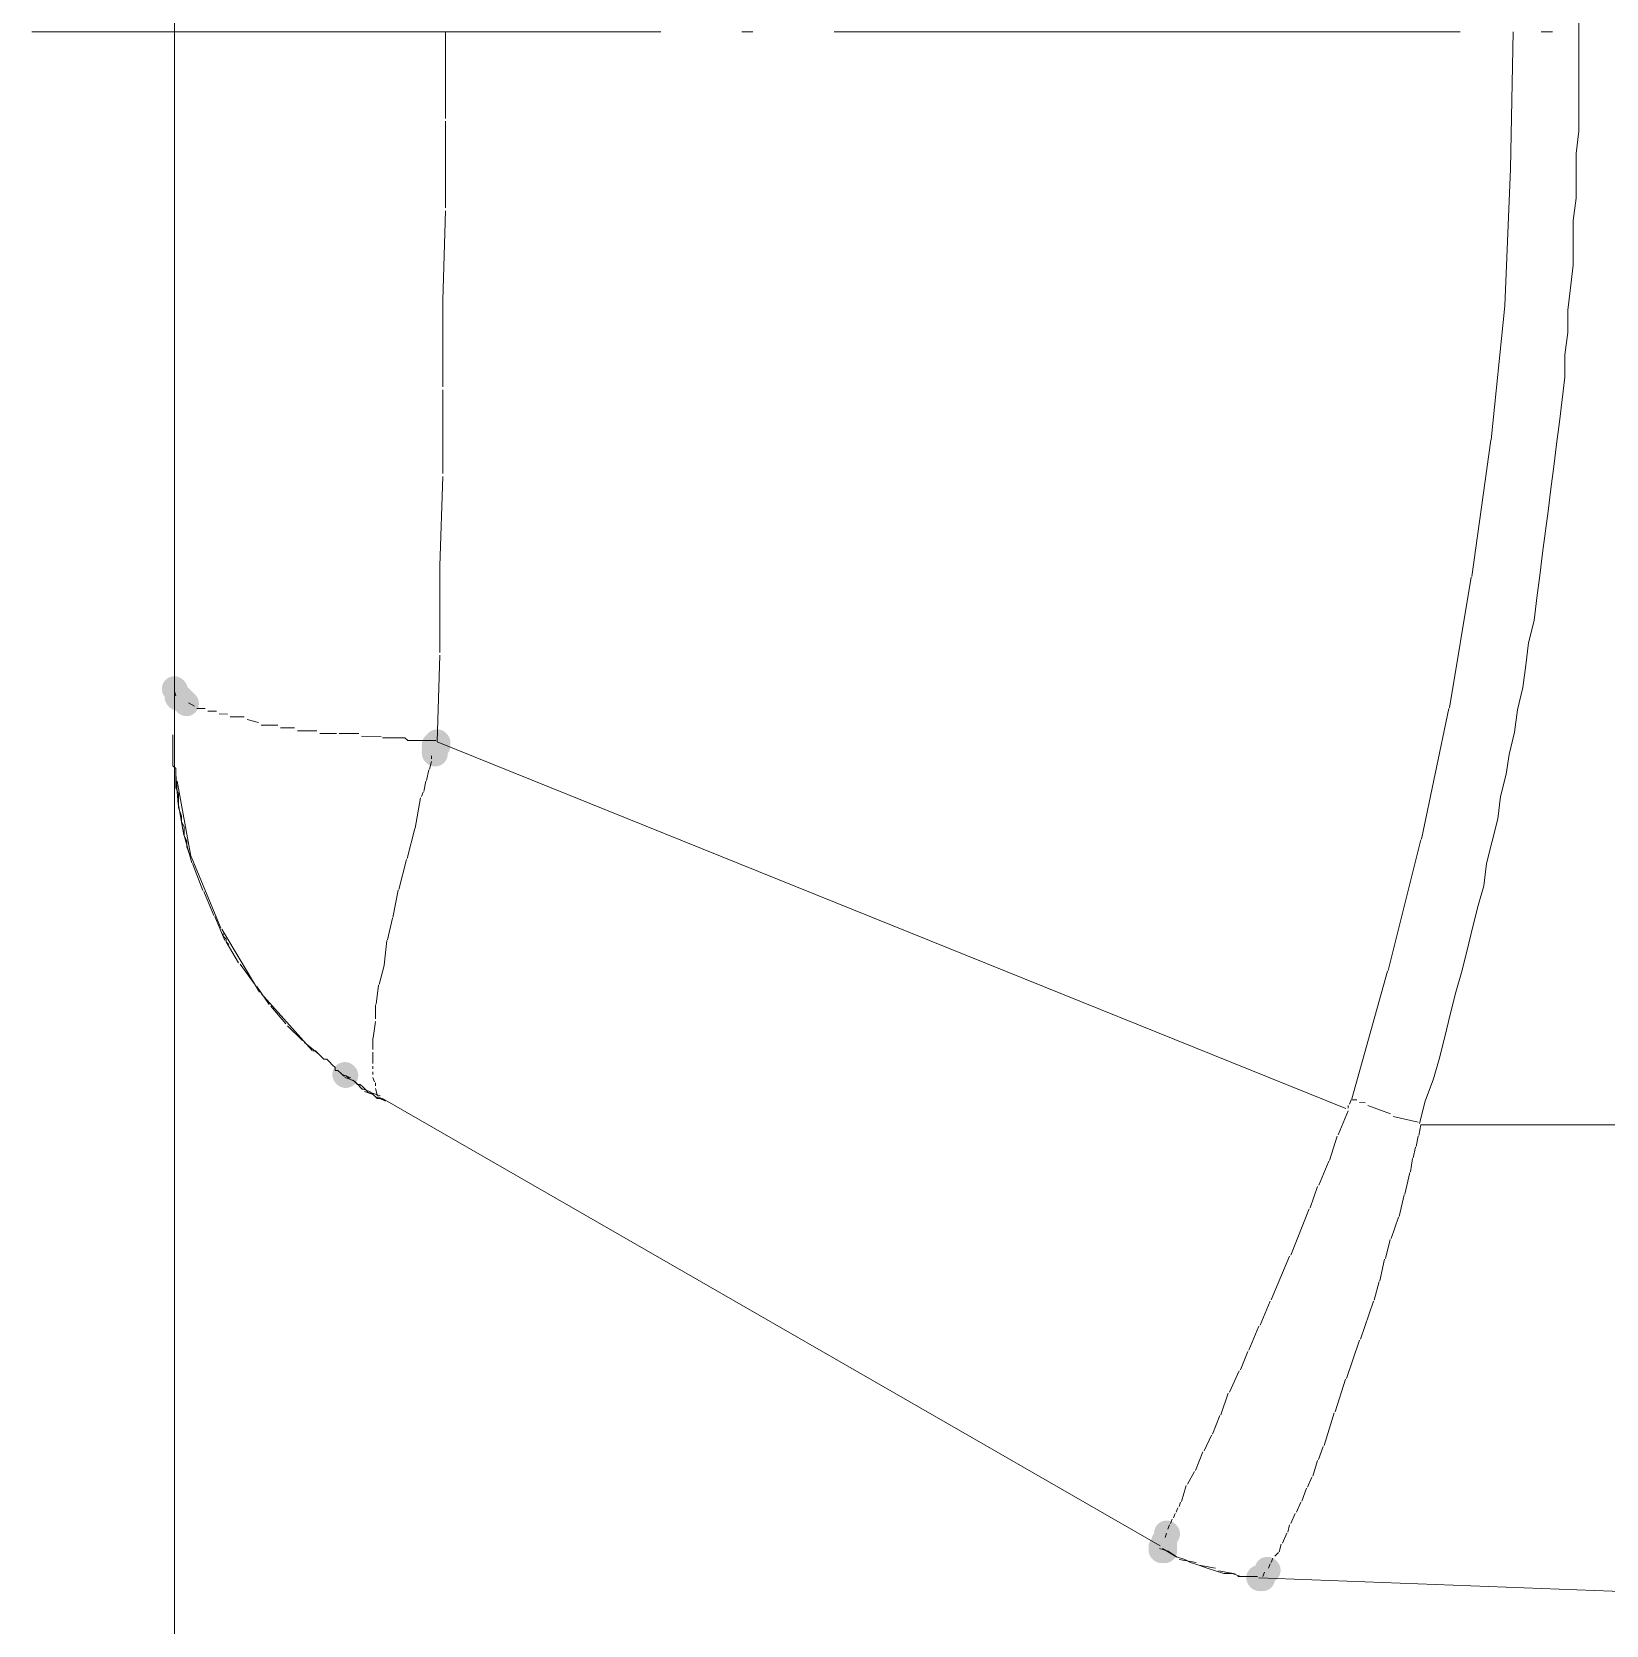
# Model space of a CAD drawing. Header units: millimetres. Extents: x 0 to 297, y 0 to 208.
# Drawn here: x 213.95 to 224.75, y 135.31 to 146.23 of the extents above; entities that cross this region are included whole.
import ezdxf

# ---------------------------------------------------------------- set-up
doc = ezdxf.new("R2010")
doc.units = ezdxf.units.MM

msp = doc.modelspace()

# ---------------------------------------------------------------- hatches: boundary and pattern name
h = msp.add_hatch(color=7)
edge = h.paths.add_edge_path(flags=0)
edge.add_spline(control_points=[(214.993845, 141.787764), (214.961399, 141.822373), (214.906536, 141.824143), (214.871927, 141.791696), (214.837318, 141.75925), (214.835548, 141.704387), (214.867994, 141.669778), (214.867994, 141.669778), (214.873285, 141.664134), (214.873285, 141.664134), (214.905732, 141.629525), (214.960595, 141.627755), (214.995204, 141.660201), (215.029813, 141.692647), (215.031583, 141.74751), (214.999137, 141.782119), (214.999137, 141.782119), (214.993845, 141.787764), (214.993845, 141.787764)], knot_values=[0, 0, 0, 0, 1, 1, 1, 2, 2, 2, 3, 3, 3, 4, 4, 4, 5, 5, 5, 6, 6, 6, 6], degree=3, periodic=1)
h = msp.add_hatch(color=7)
edge = h.paths.add_edge_path(flags=0)
edge.add_spline(control_points=[(215.01096, 141.732259), (214.977415, 141.765804), (214.922524, 141.765804), (214.888979, 141.732259), (214.855434, 141.698714), (214.855434, 141.643822), (214.888979, 141.610277), (214.888979, 141.610277), (214.894623, 141.604633), (214.894623, 141.604633), (214.928168, 141.571088), (214.98306, 141.571088), (215.016605, 141.604633), (215.05015, 141.638178), (215.05015, 141.69307), (215.016605, 141.726615), (215.016605, 141.726615), (215.01096, 141.732259), (215.01096, 141.732259)], knot_values=[0, 0, 0, 0, 1, 1, 1, 2, 2, 2, 3, 3, 3, 4, 4, 4, 5, 5, 5, 6, 6, 6, 6], degree=3, periodic=1)
h = msp.add_hatch(color=7)
edge = h.paths.add_edge_path(flags=0)
edge.add_spline(control_points=[(215.03001, 141.732259), (214.996465, 141.765804), (214.941574, 141.765804), (214.908029, 141.732259), (214.874484, 141.698714), (214.874484, 141.643822), (214.908029, 141.610277), (214.908029, 141.610277), (214.913673, 141.604633), (214.913673, 141.604633), (214.947218, 141.571088), (215.00211, 141.571088), (215.035655, 141.604633), (215.0692, 141.638178), (215.0692, 141.69307), (215.035655, 141.726615), (215.035655, 141.726615), (215.03001, 141.732259), (215.03001, 141.732259)], knot_values=[0, 0, 0, 0, 1, 1, 1, 2, 2, 2, 3, 3, 3, 4, 4, 4, 5, 5, 5, 6, 6, 6, 6], degree=3, periodic=1)
h = msp.add_hatch(color=7)
edge = h.paths.add_edge_path(flags=0)
edge.add_spline(control_points=[(215.04906, 141.713209), (215.015515, 141.746754), (214.960624, 141.746754), (214.927079, 141.713209), (214.893534, 141.679664), (214.893534, 141.624772), (214.927079, 141.591227), (214.927079, 141.591227), (214.932723, 141.585583), (214.932723, 141.585583), (214.966268, 141.552038), (215.02116, 141.552038), (215.054705, 141.585583), (215.08825, 141.619128), (215.08825, 141.67402), (215.054705, 141.707565), (215.054705, 141.707565), (215.04906, 141.713209), (215.04906, 141.713209)], knot_values=[0, 0, 0, 0, 1, 1, 1, 2, 2, 2, 3, 3, 3, 4, 4, 4, 5, 5, 5, 6, 6, 6, 6], degree=3, periodic=1)
h = msp.add_hatch(color=7)
edge = h.paths.add_edge_path(flags=0)
edge.add_spline(control_points=[(215.068463, 141.694159), (215.034918, 141.727704), (214.980026, 141.727704), (214.946481, 141.694159), (214.912936, 141.660614), (214.912936, 141.605722), (214.946481, 141.572177), (214.946481, 141.572177), (214.952126, 141.566533), (214.952126, 141.566533), (214.985671, 141.532988), (215.040563, 141.532988), (215.074108, 141.566533), (215.107653, 141.600078), (215.107653, 141.65497), (215.074108, 141.688515), (215.074108, 141.688515), (215.068463, 141.694159), (215.068463, 141.694159)], knot_values=[0, 0, 0, 0, 1, 1, 1, 2, 2, 2, 3, 3, 3, 4, 4, 4, 5, 5, 5, 6, 6, 6, 6], degree=3, periodic=1)
h = msp.add_hatch(color=7)
edge = h.paths.add_edge_path(flags=0)
edge.add_spline(control_points=[(216.793194, 141.425695), (216.759649, 141.45924), (216.704757, 141.45924), (216.671212, 141.425695), (216.637667, 141.39215), (216.637667, 141.337258), (216.671212, 141.303713), (216.671212, 141.303713), (216.676856, 141.298069), (216.676856, 141.298069), (216.710401, 141.264524), (216.765293, 141.264524), (216.798838, 141.298069), (216.832383, 141.331614), (216.832383, 141.386506), (216.798838, 141.420051), (216.798838, 141.420051), (216.793194, 141.425695), (216.793194, 141.425695)], knot_values=[0, 0, 0, 0, 1, 1, 1, 2, 2, 2, 3, 3, 3, 4, 4, 4, 5, 5, 5, 6, 6, 6, 6], degree=3, periodic=1)
h = msp.add_hatch(color=7)
edge = h.paths.add_edge_path(flags=0)
edge.add_spline(control_points=[(216.774144, 141.406645), (216.740599, 141.44019), (216.685707, 141.44019), (216.652162, 141.406645), (216.618617, 141.3731), (216.618617, 141.318208), (216.652162, 141.284663), (216.652162, 141.284663), (216.657806, 141.279019), (216.657806, 141.279019), (216.691351, 141.245474), (216.746243, 141.245474), (216.779788, 141.279019), (216.813333, 141.312564), (216.813333, 141.367456), (216.779788, 141.401001), (216.779788, 141.401001), (216.774144, 141.406645), (216.774144, 141.406645)], knot_values=[0, 0, 0, 0, 1, 1, 1, 2, 2, 2, 3, 3, 3, 4, 4, 4, 5, 5, 5, 6, 6, 6, 6], degree=3, periodic=1)
h = msp.add_hatch(color=7)
edge = h.paths.add_edge_path(flags=0)
edge.add_spline(control_points=[(216.774144, 141.387242), (216.740599, 141.420787), (216.685707, 141.420787), (216.652162, 141.387242), (216.618617, 141.353697), (216.618617, 141.298806), (216.652162, 141.265261), (216.652162, 141.265261), (216.657806, 141.259616), (216.657806, 141.259616), (216.691351, 141.226071), (216.746243, 141.226071), (216.779788, 141.259616), (216.813333, 141.293161), (216.813333, 141.348053), (216.779788, 141.381598), (216.779788, 141.381598), (216.774144, 141.387242), (216.774144, 141.387242)], knot_values=[0, 0, 0, 0, 1, 1, 1, 2, 2, 2, 3, 3, 3, 4, 4, 4, 5, 5, 5, 6, 6, 6, 6], degree=3, periodic=1)
h = msp.add_hatch(color=7)
edge = h.paths.add_edge_path(flags=0)
edge.add_spline(control_points=[(216.774144, 141.368192), (216.740599, 141.401737), (216.685707, 141.401737), (216.652162, 141.368192), (216.618617, 141.334647), (216.618617, 141.279756), (216.652162, 141.246211), (216.652162, 141.246211), (216.657806, 141.240566), (216.657806, 141.240566), (216.691351, 141.207021), (216.746243, 141.207021), (216.779788, 141.240566), (216.813333, 141.274111), (216.813333, 141.329003), (216.779788, 141.362548), (216.779788, 141.362548), (216.774144, 141.368192), (216.774144, 141.368192)], knot_values=[0, 0, 0, 0, 1, 1, 1, 2, 2, 2, 3, 3, 3, 4, 4, 4, 5, 5, 5, 6, 6, 6, 6], degree=3, periodic=1)
h = msp.add_hatch(color=7)
edge = h.paths.add_edge_path(flags=0)
edge.add_spline(control_points=[(216.774144, 141.349142), (216.740599, 141.382687), (216.685707, 141.382687), (216.652162, 141.349142), (216.618617, 141.315597), (216.618617, 141.260706), (216.652162, 141.227161), (216.652162, 141.227161), (216.657806, 141.221516), (216.657806, 141.221516), (216.691351, 141.187971), (216.746243, 141.187971), (216.779788, 141.221516), (216.813333, 141.255061), (216.813333, 141.309953), (216.779788, 141.343498), (216.779788, 141.343498), (216.774144, 141.349142), (216.774144, 141.349142)], knot_values=[0, 0, 0, 0, 1, 1, 1, 2, 2, 2, 3, 3, 3, 4, 4, 4, 5, 5, 5, 6, 6, 6, 6], degree=3, periodic=1)
h = msp.add_hatch(color=7)
edge = h.paths.add_edge_path(flags=0)
edge.add_spline(control_points=[(216.793194, 141.406645), (216.759649, 141.44019), (216.704757, 141.44019), (216.671212, 141.406645), (216.637667, 141.3731), (216.637667, 141.318208), (216.671212, 141.284663), (216.671212, 141.284663), (216.676856, 141.279019), (216.676856, 141.279019), (216.710401, 141.245474), (216.765293, 141.245474), (216.798838, 141.279019), (216.832383, 141.312564), (216.832383, 141.367456), (216.798838, 141.401001), (216.798838, 141.401001), (216.793194, 141.406645), (216.793194, 141.406645)], knot_values=[0, 0, 0, 0, 1, 1, 1, 2, 2, 2, 3, 3, 3, 4, 4, 4, 5, 5, 5, 6, 6, 6, 6], degree=3, periodic=1)
h = msp.add_hatch(color=7)
h.dxf.hatch_style = 2
h.paths.add_polyline_path([(214.959494, 141.019864), (214.959494, 140.847356)])
h = msp.add_hatch(color=7)
h.dxf.hatch_style = 2
h.paths.add_polyline_path([(214.997947, 140.808903), (214.997947, 140.636394)])
h = msp.add_hatch(color=7)
h.dxf.hatch_style = 2
h.paths.add_polyline_path([(215.05545, 140.617344), (215.05545, 140.444836)])
h = msp.add_hatch(color=7)
h.dxf.hatch_style = 2
h.paths.add_polyline_path([(215.132003, 140.425433), (215.132003, 140.252925)])
h = msp.add_hatch(color=7)
h.dxf.hatch_style = 2
h.paths.add_polyline_path([(215.208556, 140.253278), (215.208556, 140.080769)])
h = msp.add_hatch(color=7)
h.dxf.hatch_style = 2
h.paths.add_polyline_path([(215.285461, 140.080769), (215.285461, 139.908261)])
h = msp.add_hatch(color=7)
h.dxf.hatch_style = 2
h.paths.add_polyline_path([(215.381064, 139.927311), (215.381064, 139.754803)])
h = msp.add_hatch(color=7)
h.dxf.hatch_style = 2
h.paths.add_polyline_path([(215.496069, 139.773853), (215.496069, 139.601344)])
h = msp.add_hatch(color=7)
h.dxf.hatch_style = 2
h.paths.add_polyline_path([(215.592025, 139.639797), (215.592025, 139.467289)])
h = msp.add_hatch(color=7)
h.dxf.hatch_style = 2
h.paths.add_polyline_path([(215.707031, 139.505742), (215.707031, 139.333233)])
h = msp.add_hatch(color=7)
h.dxf.hatch_style = 2
h.paths.add_polyline_path([(215.822036, 139.390736), (215.822036, 139.218228)])
h = msp.add_hatch(color=7)
edge = h.paths.add_edge_path(flags=0)
edge.add_spline(control_points=[(216.160663, 139.144987), (216.127118, 139.178532), (216.072226, 139.178532), (216.038681, 139.144987), (216.005136, 139.111442), (216.005136, 139.05655), (216.038681, 139.023005), (216.038681, 139.023005), (216.044326, 139.017361), (216.044326, 139.017361), (216.077871, 138.983816), (216.132763, 138.983816), (216.166308, 139.017361), (216.199853, 139.050906), (216.199853, 139.105797), (216.166308, 139.139342), (216.166308, 139.139342), (216.160663, 139.144987), (216.160663, 139.144987)], knot_values=[0, 0, 0, 0, 1, 1, 1, 2, 2, 2, 3, 3, 3, 4, 4, 4, 5, 5, 5, 6, 6, 6, 6], degree=3, periodic=1)
h = msp.add_hatch(color=7)
h.dxf.hatch_style = 2
h.paths.add_polyline_path([(216.358611, 139.007267), (216.358611, 138.834758)])
h = msp.add_hatch(color=7)
edge = h.paths.add_edge_path(flags=0)
edge.add_spline(control_points=[(221.795583, 136.001737), (221.762038, 136.035282), (221.707146, 136.035282), (221.673601, 136.001737), (221.640056, 135.968192), (221.640056, 135.9133), (221.673601, 135.879755), (221.673601, 135.879755), (221.679245, 135.874111), (221.679245, 135.874111), (221.71279, 135.840566), (221.767682, 135.840566), (221.801227, 135.874111), (221.834772, 135.907656), (221.834772, 135.962547), (221.801227, 135.996092), (221.801227, 135.996092), (221.795583, 136.001737), (221.795583, 136.001737)], knot_values=[0, 0, 0, 0, 1, 1, 1, 2, 2, 2, 3, 3, 3, 4, 4, 4, 5, 5, 5, 6, 6, 6, 6], degree=3, periodic=1)
h = msp.add_hatch(color=7)
edge = h.paths.add_edge_path(flags=0)
edge.add_spline(control_points=[(221.755132, 135.888666), (221.720523, 135.921112), (221.665659, 135.919342), (221.633213, 135.884733), (221.600767, 135.850124), (221.602537, 135.795261), (221.637146, 135.762815), (221.637146, 135.762815), (221.642791, 135.757523), (221.642791, 135.757523), (221.6774, 135.725077), (221.732263, 135.726847), (221.764709, 135.761456), (221.797155, 135.796065), (221.795385, 135.850928), (221.760776, 135.883374), (221.760776, 135.883374), (221.755132, 135.888666), (221.755132, 135.888666)], knot_values=[0, 0, 0, 0, 1, 1, 1, 2, 2, 2, 3, 3, 3, 4, 4, 4, 5, 5, 5, 6, 6, 6, 6], degree=3, periodic=1)
h = msp.add_hatch(color=7)
edge = h.paths.add_edge_path(flags=0)
edge.add_spline(control_points=[(221.75713, 135.906134), (221.723585, 135.939679), (221.668693, 135.939679), (221.635148, 135.906134), (221.601603, 135.872589), (221.601603, 135.817697), (221.635148, 135.784152), (221.635148, 135.784152), (221.640792, 135.778508), (221.640792, 135.778508), (221.674337, 135.744963), (221.729229, 135.744963), (221.762774, 135.778508), (221.796319, 135.812053), (221.796319, 135.866945), (221.762774, 135.90049), (221.762774, 135.90049), (221.75713, 135.906134), (221.75713, 135.906134)], knot_values=[0, 0, 0, 0, 1, 1, 1, 2, 2, 2, 3, 3, 3, 4, 4, 4, 5, 5, 5, 6, 6, 6, 6], degree=3, periodic=1)
h = msp.add_hatch(color=7)
edge = h.paths.add_edge_path(flags=0)
edge.add_spline(control_points=[(221.75713, 135.906134), (221.723585, 135.939679), (221.668693, 135.939679), (221.635148, 135.906134), (221.601603, 135.872589), (221.601603, 135.817697), (221.635148, 135.784152), (221.635148, 135.784152), (221.640792, 135.778508), (221.640792, 135.778508), (221.674337, 135.744963), (221.729229, 135.744963), (221.762774, 135.778508), (221.796319, 135.812053), (221.796319, 135.866945), (221.762774, 135.90049), (221.762774, 135.90049), (221.75713, 135.906134), (221.75713, 135.906134)], knot_values=[0, 0, 0, 0, 1, 1, 1, 2, 2, 2, 3, 3, 3, 4, 4, 4, 5, 5, 5, 6, 6, 6, 6], degree=3, periodic=1)
h = msp.add_hatch(color=7)
edge = h.paths.add_edge_path(flags=0)
edge.add_spline(control_points=[(221.774182, 135.888666), (221.739573, 135.921112), (221.684709, 135.919342), (221.652263, 135.884733), (221.619817, 135.850124), (221.621587, 135.795261), (221.656196, 135.762815), (221.656196, 135.762815), (221.661841, 135.757523), (221.661841, 135.757523), (221.69645, 135.725077), (221.751313, 135.726847), (221.783759, 135.761456), (221.816205, 135.796065), (221.814435, 135.850928), (221.779826, 135.883374), (221.779826, 135.883374), (221.774182, 135.888666), (221.774182, 135.888666)], knot_values=[0, 0, 0, 0, 1, 1, 1, 2, 2, 2, 3, 3, 3, 4, 4, 4, 5, 5, 5, 6, 6, 6, 6], degree=3, periodic=1)
h = msp.add_hatch(color=7)
edge = h.paths.add_edge_path(flags=0)
edge.add_spline(control_points=[(221.774182, 135.888666), (221.739573, 135.921112), (221.684709, 135.919342), (221.652263, 135.884733), (221.619817, 135.850124), (221.621587, 135.795261), (221.656196, 135.762815), (221.656196, 135.762815), (221.661841, 135.757523), (221.661841, 135.757523), (221.69645, 135.725077), (221.751313, 135.726847), (221.783759, 135.761456), (221.816205, 135.796065), (221.814435, 135.850928), (221.779826, 135.883374), (221.779826, 135.883374), (221.774182, 135.888666), (221.774182, 135.888666)], knot_values=[0, 0, 0, 0, 1, 1, 1, 2, 2, 2, 3, 3, 3, 4, 4, 4, 5, 5, 5, 6, 6, 6, 6], degree=3, periodic=1)
h = msp.add_hatch(color=7)
edge = h.paths.add_edge_path(flags=0)
edge.add_spline(control_points=[(221.77618, 135.944234), (221.742635, 135.977779), (221.687743, 135.977779), (221.654198, 135.944234), (221.620653, 135.910689), (221.620653, 135.855797), (221.654198, 135.822252), (221.654198, 135.822252), (221.659842, 135.816608), (221.659842, 135.816608), (221.693387, 135.783063), (221.748279, 135.783063), (221.781824, 135.816608), (221.815369, 135.850153), (221.815369, 135.905045), (221.781824, 135.93859), (221.781824, 135.93859), (221.77618, 135.944234), (221.77618, 135.944234)], knot_values=[0, 0, 0, 0, 1, 1, 1, 2, 2, 2, 3, 3, 3, 4, 4, 4, 5, 5, 5, 6, 6, 6, 6], degree=3, periodic=1)
h = msp.add_hatch(color=7)
edge = h.paths.add_edge_path(flags=0)
edge.add_spline(control_points=[(221.77618, 135.925184), (221.742635, 135.958729), (221.687743, 135.958729), (221.654198, 135.925184), (221.620653, 135.891639), (221.620653, 135.836747), (221.654198, 135.803202), (221.654198, 135.803202), (221.659842, 135.797558), (221.659842, 135.797558), (221.693387, 135.764013), (221.748279, 135.764013), (221.781824, 135.797558), (221.815369, 135.831103), (221.815369, 135.885995), (221.781824, 135.91954), (221.781824, 135.91954), (221.77618, 135.925184), (221.77618, 135.925184)], knot_values=[0, 0, 0, 0, 1, 1, 1, 2, 2, 2, 3, 3, 3, 4, 4, 4, 5, 5, 5, 6, 6, 6, 6], degree=3, periodic=1)
h = msp.add_hatch(color=7)
h.dxf.hatch_style = 2
h.paths.add_polyline_path([(221.820669, 135.844967), (221.820669, 135.672458)])
h = msp.add_hatch(color=7)
h.dxf.hatch_style = 2
h.paths.add_polyline_path([(221.954725, 135.806867), (221.954725, 135.634358)])
h = msp.add_hatch(color=7)
edge = h.paths.add_edge_path(flags=0)
edge.add_spline(control_points=[(222.485263, 135.752676), (222.451718, 135.786221), (222.396826, 135.786221), (222.363281, 135.752676), (222.329736, 135.719131), (222.329736, 135.664239), (222.363281, 135.630694), (222.363281, 135.630694), (222.368926, 135.625049), (222.368926, 135.625049), (222.402471, 135.591504), (222.457363, 135.591504), (222.490908, 135.625049), (222.524453, 135.658594), (222.524453, 135.713486), (222.490908, 135.747031), (222.490908, 135.747031), (222.485263, 135.752676), (222.485263, 135.752676)], knot_values=[0, 0, 0, 0, 1, 1, 1, 2, 2, 2, 3, 3, 3, 4, 4, 4, 5, 5, 5, 6, 6, 6, 6], degree=3, periodic=1)
h = msp.add_hatch(color=7)
h.dxf.hatch_style = 2
h.paths.add_polyline_path([(222.089133, 135.768414), (222.089133, 135.595906)])
h = msp.add_hatch(color=7)
h.dxf.hatch_style = 2
h.paths.add_polyline_path([(222.223189, 135.729961), (222.223189, 135.557453)])
h = msp.add_hatch(color=7)
edge = h.paths.add_edge_path(flags=0)
edge.add_spline(control_points=[(222.42776, 135.695173), (222.394215, 135.728718), (222.339324, 135.728718), (222.305779, 135.695173), (222.272234, 135.661628), (222.272234, 135.606736), (222.305779, 135.573191), (222.305779, 135.573191), (222.311423, 135.567547), (222.311423, 135.567547), (222.344968, 135.534002), (222.39986, 135.534002), (222.433405, 135.567547), (222.46695, 135.601092), (222.46695, 135.655983), (222.433405, 135.689528), (222.433405, 135.689528), (222.42776, 135.695173), (222.42776, 135.695173)], knot_values=[0, 0, 0, 0, 1, 1, 1, 2, 2, 2, 3, 3, 3, 4, 4, 4, 5, 5, 5, 6, 6, 6, 6], degree=3, periodic=1)
h = msp.add_hatch(color=7)
edge = h.paths.add_edge_path(flags=0)
edge.add_spline(control_points=[(222.447163, 135.695173), (222.413618, 135.728718), (222.358726, 135.728718), (222.325181, 135.695173), (222.291636, 135.661628), (222.291636, 135.606736), (222.325181, 135.573191), (222.325181, 135.573191), (222.330826, 135.567547), (222.330826, 135.567547), (222.364371, 135.534002), (222.419263, 135.534002), (222.452808, 135.567547), (222.486353, 135.601092), (222.486353, 135.655983), (222.452808, 135.689528), (222.452808, 135.689528), (222.447163, 135.695173), (222.447163, 135.695173)], knot_values=[0, 0, 0, 0, 1, 1, 1, 2, 2, 2, 3, 3, 3, 4, 4, 4, 5, 5, 5, 6, 6, 6, 6], degree=3, periodic=1)
h = msp.add_hatch(color=7)
edge = h.paths.add_edge_path(flags=0)
edge.add_spline(control_points=[(222.447163, 135.695173), (222.413618, 135.728718), (222.358726, 135.728718), (222.325181, 135.695173), (222.291636, 135.661628), (222.291636, 135.606736), (222.325181, 135.573191), (222.325181, 135.573191), (222.330826, 135.567547), (222.330826, 135.567547), (222.364371, 135.534002), (222.419263, 135.534002), (222.452808, 135.567547), (222.486353, 135.601092), (222.486353, 135.655983), (222.452808, 135.689528), (222.452808, 135.689528), (222.447163, 135.695173), (222.447163, 135.695173)], knot_values=[0, 0, 0, 0, 1, 1, 1, 2, 2, 2, 3, 3, 3, 4, 4, 4, 5, 5, 5, 6, 6, 6, 6], degree=3, periodic=1)
h = msp.add_hatch(color=7)
edge = h.paths.add_edge_path(flags=0)
edge.add_spline(control_points=[(222.447163, 135.695173), (222.413618, 135.728718), (222.358726, 135.728718), (222.325181, 135.695173), (222.291636, 135.661628), (222.291636, 135.606736), (222.325181, 135.573191), (222.325181, 135.573191), (222.330826, 135.567547), (222.330826, 135.567547), (222.364371, 135.534002), (222.419263, 135.534002), (222.452808, 135.567547), (222.486353, 135.601092), (222.486353, 135.655983), (222.452808, 135.689528), (222.452808, 135.689528), (222.447163, 135.695173), (222.447163, 135.695173)], knot_values=[0, 0, 0, 0, 1, 1, 1, 2, 2, 2, 3, 3, 3, 4, 4, 4, 5, 5, 5, 6, 6, 6, 6], degree=3, periodic=1)

# ---------------------------------------------------------------- linework, layer by layer
at = {"color": 7, "lineweight": 15}
for points in [[(214.930919, 151.081615), (214.930919, 141.422207)], [(223.468847, 138.748504), (223.5073, 138.901963), (223.564803, 139.055421), (223.603256, 139.189476), (223.641356, 139.342582), (223.679808, 139.49604), (223.717908, 139.649499), (223.756361, 139.783554), (223.794814, 139.937013), (223.832914, 140.090118), (223.871367, 140.243576), (223.909819, 140.377632), (223.928869, 140.53109), (223.967322, 140.684196), (224.005422, 140.837654), (224.024825, 140.991113), (224.062925, 141.144218), (224.082328, 141.278626), (224.120428, 141.431732), (224.139831, 141.58519), (224.177931, 141.738296), (224.197333, 141.891754), (224.216383, 142.045213), (224.254836, 142.198318), (224.273886, 142.351776), (224.292936, 142.504882), (224.312339, 142.65834), (224.331389, 142.811799), (224.350439, 142.945854), (224.369842, 143.099313), (224.388892, 143.252418), (224.407942, 143.405876), (224.427344, 143.558982), (224.446394, 143.71244), (224.465444, 143.865899), (224.465444, 144.019004), (224.484847, 144.172463), (224.484847, 144.325921), (224.503897, 144.479026), (224.522947, 144.632485), (224.522947, 144.78559), (224.522947, 144.939049), (224.54235, 145.092507), (224.54235, 145.245613), (224.54235, 145.399071), (224.5614, 145.552529), (224.5614, 145.705635), (224.5614, 145.859093), (224.5614, 146.012199), (224.5614, 146.165657), (224.5614, 146.319115)], [(213.953372, 146.232685), (218.265375, 146.232685)], [(214.930919, 146.232685), (214.930919, 123.56001)], [(216.789706, 146.232685), (216.789706, 145.638607)], [(218.821353, 146.232685), (218.897906, 146.232685)], [(219.453883, 146.232685), (223.746836, 146.232685)], [(224.110903, 146.232685), (224.092206, 145.293943)], [(224.302461, 146.232685), (224.379367, 146.232685)], [(216.789706, 145.619557), (216.789706, 145.025479)], [(224.091853, 145.29359), (224.054458, 144.355201)], [(216.789706, 145.006076), (216.771361, 144.393301)], [(216.770656, 144.392949), (216.770656, 143.798871)], [(224.0534, 144.354496), (223.959561, 143.436568)], [(216.770656, 143.779468), (216.770656, 143.20444)], [(223.957797, 143.434451), (223.826211, 142.498179)], [(216.770656, 143.18539), (216.751958, 142.572615)], [(216.751606, 142.572263), (216.751606, 141.977832)], [(223.823389, 142.495357), (223.673458, 141.59789)], [(216.751606, 141.958782), (216.732908, 141.36541)], [(214.930919, 141.709721), (214.941503, 141.680088)], [(215.026522, 141.633168), (215.06815, 141.61059)], [(215.084025, 141.594715), (215.142233, 141.59401)], [(215.160578, 141.575665), (215.218786, 141.57496)], [(223.670283, 141.594715), (223.482606, 140.697954)], [(215.237483, 141.556263), (215.295339, 141.55591)], [(215.314036, 141.537213), (215.409992, 141.53686)], [(215.429042, 141.518163), (215.507006, 141.497349)], [(215.524997, 141.47971), (215.640003, 141.479357)], [(215.659053, 141.46066), (215.755008, 141.460307)], [(214.921042, 141.412682), (214.921042, 141.393279), (214.921042, 141.355179), (214.921042, 141.336129), (214.921042, 141.316726), (214.921042, 141.297676), (214.921042, 141.278626), (214.921042, 141.240174), (214.921042, 141.221124), (214.921042, 141.201721), (214.940444, 141.182671), (214.940444, 141.163621), (214.940444, 141.144218)], [(215.774058, 141.441257), (215.908467, 141.441257)], [(215.927517, 141.422207), (216.042169, 141.422207)], [(216.061572, 141.422207), (216.195981, 141.422207)], [(216.214678, 141.403157), (216.349086, 141.402804)], [(216.358611, 141.393279), (216.377661, 141.393279), (216.397064, 141.393279), (216.416114, 141.393279)], [(216.416114, 141.393279), (216.435164, 141.393279), (216.454214, 141.393279), (216.492667, 141.393279), (216.511717, 141.393279), (216.531119, 141.374229), (216.569219, 141.374229), (216.588622, 141.374229), (216.607672, 141.374229), (216.646125, 141.374229), (216.665175, 141.374229), (216.684225, 141.374229), (216.722678, 141.374229)], [(216.732203, 141.364704), (222.962611, 138.852574)], [(216.694103, 141.268749), (216.694103, 141.249699)], [(214.940444, 141.144218), (214.957731, 140.935374)], [(214.940444, 141.144218), (214.940444, 141.125168)], [(214.940444, 141.144218), (214.940444, 141.086715), (214.940444, 141.048615), (214.959494, 141.010163), (214.959494, 140.95266), (214.959494, 140.914207), (214.978544, 140.856704), (214.978544, 140.818604), (214.997947, 140.780151), (214.997947, 140.722649), (215.016997, 140.684196), (215.016997, 140.646096), (215.036047, 140.588593)], [(216.6747, 141.173146), (216.660236, 141.101179)], [(216.694103, 141.230649), (216.680697, 141.179143)], [(214.940444, 141.125168), (214.940444, 141.106118)], [(214.949969, 141.09624), (215.042397, 140.582243)], [(216.6366, 141.019688), (216.626017, 140.990054)], [(216.65565, 141.09624), (216.641186, 141.024274)], [(214.959494, 140.93361), (214.994419, 140.726176)], [(216.617197, 140.981235), (216.582272, 140.774154)], [(214.997947, 140.722649), (215.049806, 140.536382)], [(216.579097, 140.770626), (216.526533, 140.564957)], [(223.478372, 140.694074), (223.2533, 139.798018)], [(215.045572, 140.579068), (215.249125, 140.088001)], [(215.05545, 140.53109), (215.124947, 140.346588)], [(216.521594, 140.559665), (216.469031, 140.353996)], [(215.132003, 140.339179), (215.200794, 140.174785)], [(216.464092, 140.349057), (216.429519, 140.161026)], [(215.208556, 140.167024), (215.277347, 140.002276)], [(216.425639, 140.157146), (216.392125, 140.008626)], [(215.256533, 140.080593), (215.514767, 139.649851)], [(215.266058, 140.052018), (215.266058, 140.032615), (215.285461, 140.013565), (215.285461, 139.994515), (215.304511, 139.975113)], [(215.285461, 139.994515), (215.370833, 139.851288)], [(216.387186, 140.00404), (216.370253, 139.833649)], [(215.381064, 139.841057), (215.484781, 139.69924)], [(216.368136, 139.831532), (216.334975, 139.702415)], [(223.248714, 139.793079), (223.004592, 138.916779)], [(215.496069, 139.687599), (215.580736, 139.564832)], [(215.524997, 139.639974), (215.876011, 139.250154)], [(216.329683, 139.697476), (216.313456, 139.56589)], [(215.592025, 139.553543), (215.694331, 139.431835)], [(216.310633, 139.563068), (216.310633, 139.467465)], [(215.707031, 139.419488), (215.808278, 139.317888)], [(216.310633, 139.448063), (216.294758, 139.336232)], [(215.822036, 139.304482), (215.922225, 139.223343)], [(216.291583, 139.333057), (216.291583, 139.256504)], [(215.879539, 139.246979), (215.898589, 139.246979)], [(215.898589, 139.246979), (215.917639, 139.227929), (215.937042, 139.208526), (215.956092, 139.189476), (215.975142, 139.189476), (215.994544, 139.170426), (216.013594, 139.151024), (216.032644, 139.131974), (216.032644, 139.112924), (216.052047, 139.112924), (216.071097, 139.093521), (216.090147, 139.074471), (216.10955, 139.074471)], [(216.291583, 139.237454), (216.291583, 139.160549)], [(216.080622, 139.083996), (216.140242, 139.062829)], [(216.099672, 139.064946), (216.159292, 139.043779)], [(216.10955, 139.074471), (216.1286, 139.055421), (216.167053, 139.036018), (216.186103, 139.016968), (216.205153, 139.016968), (216.224556, 138.997918), (216.243606, 138.978515), (216.262656, 138.959465), (216.282058, 138.959465), (216.301108, 138.940415), (216.320158, 138.921013), (216.339561, 138.921013), (216.377661, 138.901963)], [(216.291583, 139.141499), (216.291583, 139.122449)], [(216.291583, 139.103046), (216.291583, 139.083996)], [(216.291583, 139.064946), (216.302167, 139.03496)], [(216.157175, 139.045543), (216.201272, 139.001799)], [(216.176578, 139.026493), (216.220322, 138.982749)], [(216.214678, 138.98804), (216.274297, 138.966874)], [(216.234081, 138.96899), (216.293347, 138.947824)], [(216.282058, 138.959465), (216.341325, 138.938299)], [(216.310633, 139.026493), (216.310633, 139.007443)], [(216.310633, 138.98804), (216.323686, 138.936888)], [(216.310633, 138.930538), (216.370253, 138.909371)], [(216.329683, 138.930538), (216.371311, 138.908313)], [(216.358611, 138.921013), (221.689083, 135.852199)], [(222.98025, 138.834935), (222.911458, 138.670188)], [(222.98025, 138.873035), (222.98025, 138.853985)], [(222.9993, 138.911488), (222.988717, 138.881854)], [(222.9993, 138.911488), (223.038811, 138.910429)], [(223.056803, 138.892438), (223.096314, 138.891379)], [(223.114306, 138.873035), (223.269528, 138.814121)], [(223.286814, 138.796482), (223.460028, 138.757324)], [(223.478372, 138.738979), (223.463908, 138.667013)], [(223.478372, 138.738979), (226.564119, 138.738979)], [(222.903697, 138.662426), (222.852192, 138.495915)], [(223.459322, 138.662426), (223.444858, 138.59046)], [(223.420869, 138.508968), (223.4057, 138.416893)], [(223.440272, 138.585874), (223.425808, 138.513554)], [(222.846194, 138.489918), (222.77705, 138.325171)], [(223.401819, 138.413365), (223.368306, 138.264493)], [(222.769289, 138.31741), (222.718489, 138.170654)], [(223.363367, 138.259907), (223.329853, 138.111388)], [(222.711786, 138.163951), (222.585139, 137.845393)], [(223.325267, 138.106449), (223.274467, 137.960046)], [(223.267764, 137.953343), (223.234603, 137.824226)], [(222.577731, 137.838338), (222.451083, 137.539182)], [(223.229311, 137.818935), (223.195797, 137.670415)], [(223.191211, 137.665829), (223.15805, 137.536713)], [(222.443675, 137.531774), (222.374883, 137.367026)], [(223.152758, 137.531774), (223.063153, 137.26966)], [(222.366769, 137.359265), (222.297978, 137.194518)], [(223.056803, 137.26331), (222.96755, 137.001549)], [(222.290217, 137.186757), (222.240475, 137.06011)], [(222.232714, 137.052349), (222.164628, 136.90771)], [(222.9612, 136.994846), (222.890292, 136.771185)], [(222.156161, 136.899243), (222.105361, 136.752488)], [(222.884294, 136.764835), (222.813739, 136.541174)], [(222.098658, 136.745785), (222.048564, 136.619138)], [(222.041156, 136.611729), (221.992119, 136.50519)], [(221.983653, 136.496724), (221.933558, 136.370076)], [(222.769289, 136.439221), (222.737186, 136.330213)], [(222.807742, 136.535176), (222.776344, 136.446276)], [(221.92615, 136.362668), (221.878525, 136.27659)], [(222.731189, 136.324215), (222.701203, 136.256129)], [(221.868647, 136.266713), (221.836192, 136.157704)], [(222.692736, 136.247663), (222.661692, 136.158763)], [(221.811144, 136.113254), (221.800561, 136.083621)], [(221.830194, 136.151707), (221.819611, 136.122074)], [(222.654283, 136.151707), (222.62465, 136.083621)], [(221.753642, 135.998249), (221.743058, 135.968615)], [(221.772692, 136.036701), (221.762108, 136.007068)], [(221.792094, 136.075154), (221.781511, 136.045168)], [(222.577731, 135.998249), (222.564678, 135.947096)], [(222.616183, 136.075154), (222.586197, 136.007068)], [(221.734592, 135.940746), (221.724008, 135.911113)], [(222.558681, 135.940746), (222.528694, 135.87266)], [(221.686614, 135.835618), (221.744117, 135.816215), (221.801619, 135.778115), (221.859122, 135.758713), (221.897222, 135.739663), (221.954725, 135.720613), (222.012228, 135.70121), (222.069731, 135.68216), (222.127233, 135.66311), (222.184736, 135.66311), (222.242239, 135.643707), (222.299742, 135.643707), (222.357244, 135.643707)], [(221.705664, 135.835618), (221.804794, 135.774588)], [(222.501178, 135.80669), (222.476131, 135.781996)], [(222.520228, 135.864193), (222.507175, 135.812688)], [(221.820669, 135.758713), (221.936381, 135.738957)], [(221.954725, 135.720613), (222.070436, 135.700504)], [(222.089133, 135.68216), (222.204844, 135.662404)], [(222.405222, 135.672635), (222.394639, 135.642649)], [(222.443675, 135.730138), (222.433092, 135.700151)], [(222.462725, 135.768238), (222.452142, 135.738604)], [(222.223189, 135.643707), (222.338194, 135.643707)], [(222.366769, 135.634182), (225.395014, 135.519176)]]:
    msp.add_lwpolyline(points, dxfattribs=at)

doc.saveas('drawing.dxf')
